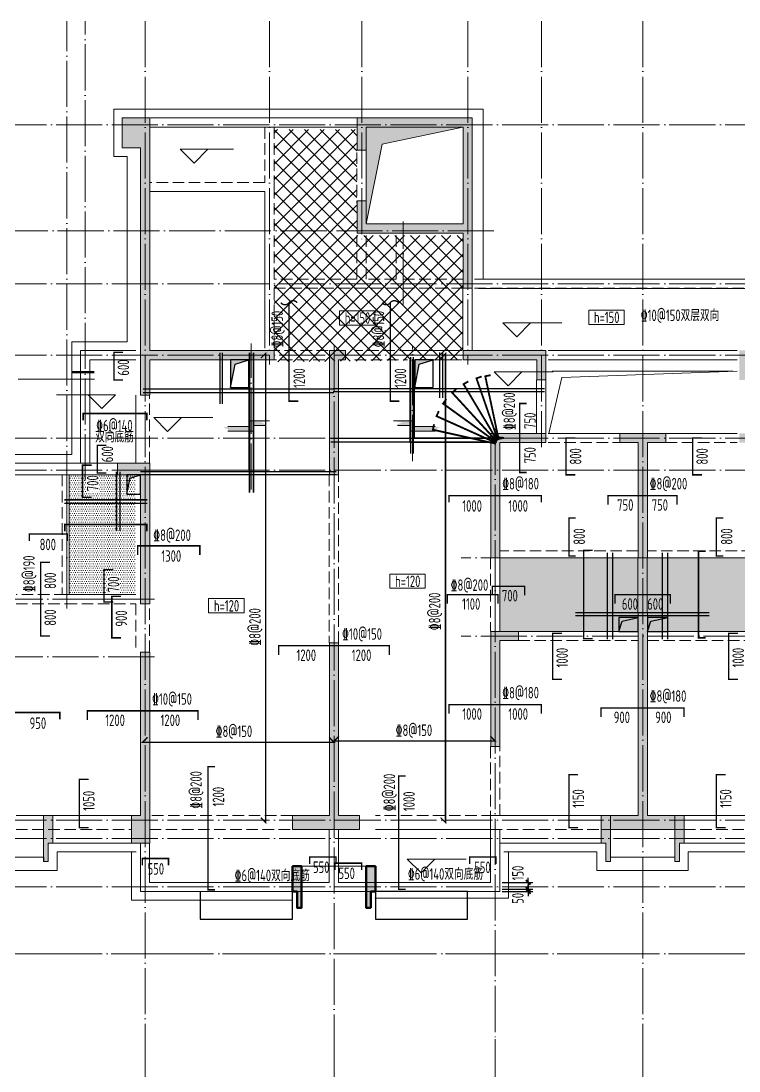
# Model space of a CAD drawing. Extents: x 5874492 to 7194610, y -939842 to -279257.
# Drawn here: x 6594558 to 6610143, y -745240 to -722437 of the extents above; entities that cross this region are included whole.
import ezdxf
from ezdxf.enums import TextEntityAlignment as Align

# ---------------------------------------------------------------- set-up
doc = ezdxf.new("R2010")
doc.units = 0
doc.header["$LTSCALE"] = 1000
doc.linetypes.add('DASH', pattern=[0.35, 0.25, -0.1])
doc.linetypes.add('DOTE', pattern=[2.42, 2, -0.2, 0.02, -0.2])
for name, color, linetype, lineweight in [('A-墙体', 140, 'Continuous', 50), ('A-大样-填充', 8, 'Continuous', 9), ('A-平面-饰线', 11, 'Continuous', 15), ('A-标注-轴号', 3, 'Continuous', 15), ('A-轴线-塔楼', 1, 'DOTE', 9), ('A-轴线-隔墙', 41, 'DOTE', 9), ('S-基础-DQ', 6, 'Continuous', 20), ('S-墙柱-HATCH', 251, 'Continuous', 20), ('S-墙柱-WALL', 6, 'Continuous', 20), ('S-大样-DIM', 3, 'Continuous', 20), ('S-大样-HATCH', 251, 'Continuous', 20), ('S-大样-实线', 2, 'Continuous', 20), ('S-板-BEAM', 4, 'DASH', 20), ('S-板-BEAM-CON', 2, 'Continuous', 20), ('S-板-大样索引', 3, 'Continuous', 20), ('S-板-板厚', 191, 'Continuous', 20), ('S-板-板面填充', 251, 'Continuous', 20), ('S-板-标高', 3, 'Continuous', 20), ('S-板-楼板正筋', 107, 'Continuous', 20), ('S-板-楼板正筋文字', 107, 'Continuous', 20), ('S-板-楼板负筋', 1, 'Continuous', 20), ('S-板-楼板负筋文字', 7, 'Continuous', 20), ('S-板-模板线条', 140, 'Continuous', 20), ('S-板-洞口边线', 211, 'Continuous', 20), ('S-轴网-轴线', 1, 'DOTE', 9)]:
    doc.layers.add(name, color=color, linetype=linetype, lineweight=lineweight)
for name, color, linetype in [('DIM_SYMB', 3, 'Continuous'), ('HOLE', 5, 'Continuous'), ('HOLE_HATCH', 9, 'Continuous'), ('REIN', 1, 'Continuous'), ('楼板负筋文字', 7, 'Continuous'), ('楼板负筋钢筋', 1, 'Continuous')]:
    doc.layers.add(name, color=color, linetype=linetype)
doc.styles.add('TSSD_Dimension', font='tssdeng.shx', dxfattribs={"width": 0.7, "bigfont": 'tssdchn.shx'})
doc.styles.add('TSSD_Rein', font='tssdeng.shx', dxfattribs={"width": 0.7, "bigfont": 'hztxt.shx'})
doc.dimstyles.new('TSSD_100_100$0', dxfattribs={"dimtxt": 250, "dimasz": 100, "dimexe": 100, "dimexo": 250, "dimgap": 100, "dimtad": 1, "dimdec": 0, "dimzin": 0, "dimdsep": 46, "dimtxsty": 'TSSD_Dimension', "dimblk": 'ARCHTICK', "dimcen": 0, "dimdle": 100, "dimclrd": 256, "dimclre": 256, "dimclrt": 7, "dimadec": 0, "dimazin": 0, "dimtfac": 1, "dimtdec": 0, "dimtix": 1, "dimtmove": 2, "dimatfit": 3, "dimldrblk": 'ARCHTICK', "dimfxl": 0, "dimtolj": 1, "dimtzin": 0, "dimlwd": -1, "dimarcsym": 0})

# ---------------------------------------------------------------- blocks, each defined once
blk = doc.blocks.new('20191020.17352493')
at = {"layer": 'S-板-模板线条'}
for p, q in [((13630, 13950), (20900, 13950)), ((26880, 13950), (33150, 13950)), ((13630, 13750), (20900, 13750)), ((26880, 13750), (33150, 13750)), ((19150, 12400), (15230, 12400)), ((28630, 12400), (32550, 12400)), ((19150, 12200), (15230, 12200)), ((15230, 12200), (19150, 12200)), ((28630, 12200), (32550, 12200)), ((19150, 11950), (15230, 11950)), ((28630, 11950), (32550, 11950))]:
    blk.add_line(p, q, dxfattribs=at)
blk = doc.blocks.new('20191023.11405152')
at = {"layer": 'S-大样-HATCH'}
h = blk.add_hatch(color=256, dxfattribs=at)
h.dxf.hatch_style = 1
h.paths.add_polyline_path([(-100, 0), (0, 0), (0, -400), (100, -400), (100, 600), (-100, 600)])
at = {"layer": 'S-大样-实线'}
blk.add_lwpolyline([(-100, 0), (0, 0), (0, -400), (100, -400), (100, 600), (-100, 600)], close=True, dxfattribs=at)
blk = doc.blocks.new('新块')
at = {"layer": 'S-基础-DQ'}
h = blk.add_hatch(color=8, dxfattribs=at)
h.dxf.hatch_style = 1
h.paths.add_polyline_path([(100, 25), (371, 25), (371, 54), (266, 91), (455, 125), (0, 125), (0, 0), (-451, 0), (-556, -19), (-451, -56), (-451, -100), (100, -100)])
for points in [[(455, 125), (0, 125), (0, 0), (-451, 0)], [(371, 25), (100, 25), (100, -100), (-451, -100)]]:
    blk.add_lwpolyline(points, dxfattribs=at)
blk = doc.blocks.new('_ArchTick')
at = {"color": 0, "linetype": 'ByBlock', "const_width": 0.4}
blk.add_lwpolyline([(-0.5, -0.5), (0.5, 0.5)], dxfattribs=at)
blk = doc.blocks.new('*D1888')
at = {"layer": 'Defpoints', "color": 0, "transparency": 16777216}
for p in [(6604750, -741143), (6604750, -741293), (6605568, -741293)]:
    blk.add_point(p, dxfattribs=at)
at = {"layer": 'DIM_SYMB', "transparency": 16777216}
for p, q in [((6605568, -741143), (6605568, -741043)), ((6605568, -741143), (6605568, -741293)), ((6605568, -741293), (6605568, -741393))]:
    blk.add_line(p, q, dxfattribs=at)
at = {"layer": 'DIM_SYMB', "lineweight": -2, "transparency": 16777216}
for p, q in [((6605000, -741143), (6605668, -741143)), ((6605000, -741293), (6605668, -741293))]:
    blk.add_line(p, q, dxfattribs=at)
at = {"layer": 'DIM_SYMB', "transparency": 16777216, "xscale": 100, "yscale": 100, "zscale": 100}
for p, rotation in [((6605568, -741143), 270), ((6605568, -741293), 90)]:
    blk.add_blockref('_ArchTick', p, dxfattribs=dict(at, rotation=rotation))
at = {"layer": 'DIM_SYMB', "color": 7, "transparency": 16777216, "insert": (6605343, -740941), "char_height": 250, "attachment_point": 5, "rotation": 90, "style": 'TSSD_Dimension'}
blk.add_mtext('\\A1;150', dxfattribs=at)
blk = doc.blocks.new('*D1889')
at = {"layer": 'Defpoints', "color": 0, "transparency": 16777216}
for p in [(6604750, -741293), (6604750, -741343), (6605568, -741343)]:
    blk.add_point(p, dxfattribs=at)
at = {"layer": 'DIM_SYMB', "lineweight": -2, "transparency": 16777216}
for p, q in [((6605000, -741293), (6605668, -741293)), ((6605000, -741343), (6605668, -741343))]:
    blk.add_line(p, q, dxfattribs=at)
at = {"layer": 'DIM_SYMB', "transparency": 16777216}
for p, q in [((6605568, -741293), (6605568, -741193)), ((6605568, -741293), (6605568, -741343)), ((6605568, -741343), (6605568, -741443))]:
    blk.add_line(p, q, dxfattribs=at)
at = {"layer": 'DIM_SYMB', "transparency": 16777216, "xscale": 100, "yscale": 100, "zscale": 100}
for p, rotation in [((6605568, -741293), 270), ((6605568, -741343), 90)]:
    blk.add_blockref('_ArchTick', p, dxfattribs=dict(at, rotation=rotation))
at = {"layer": 'DIM_SYMB', "color": 7, "transparency": 16777216, "insert": (6605343, -741490), "char_height": 250, "attachment_point": 5, "rotation": 90, "style": 'TSSD_Dimension'}
blk.add_mtext('\\A1;50', dxfattribs=at)
blk = doc.blocks.new('sfdhgfdhgfdjhgfjhgjk')
at = {"layer": 'S-板-BEAM'}
for p, q in [((6597491, -1476804), (6597491, -1478004)), ((6597691, -1478104), (6597691, -1476804)), ((6599491, -1477354), (6599491, -1478454)), ((6597491, -1478004), (6594991, -1478004)), ((6597691, -1480104), (6597691, -1478104)), ((6599491, -1479154), (6599491, -1480104)), ((6599691, -1480104), (6599691, -1479154)), ((6600341, -1479154), (6600341, -1480104)), ((6600491, -1480104), (6600491, -1479154)), ((6599491, -1480104), (6597691, -1480104)), ((6600341, -1480104), (6599691, -1480104)), ((6601791, -1480104), (6600491, -1480104)), ((6597691, -1481604), (6597691, -1480304)), ((6597691, -1480304), (6601791, -1480304)), ((6602041, -1480304), (6609491, -1480304)), ((6598866, -1481654), (6597691, -1481654)), ((6600666, -1481654), (6599441, -1481654)), ((6607741, -1481654), (6603641, -1481654)), ((6597141, -1481854), (6598866, -1481854)), ((6599441, -1481854), (6600591, -1481854)), ((6594991, -1484104), (6594991, -1482624)), ((6603641, -1483654), (6605191, -1483654)), ((6606191, -1483654), (6607741, -1483654)), ((6593091, -1484354), (6593091, -1486954)), ((6598891, -1484354), (6598891, -1488004)), ((6599091, -1488004), (6599091, -1484354)), ((6605591, -1486004), (6602591, -1486004)), ((6608791, -1486004), (6605791, -1486004)), ((6602391, -1486154), (6602391, -1487754)), ((6593166, -1486954), (6592091, -1486954)), ((6592091, -1487154), (6593166, -1487154)), ((6593166, -1487154), (6594691, -1487154)), ((6594691, -1487154), (6594691, -1488204)), ((6594991, -1488204), (6594991, -1487154)), ((6602991, -1487954), (6605591, -1487954)), ((6605791, -1487954), (6608391, -1487954)), ((6602391, -1490254), (6602391, -1491754)), ((6602591, -1491754), (6602591, -1490254)), ((6598091, -1491754), (6594991, -1491754)), ((6602441, -1491754), (6599891, -1491754)), ((6592091, -1492054), (6594591, -1492054)), ((6594991, -1492054), (6598091, -1492054)), ((6602391, -1492054), (6604791, -1492054)), ((6606591, -1492054), (6608991, -1492054))]:
    blk.add_line(p, q, dxfattribs=at)
at = {"layer": 'S-板-BEAM-CON'}
for p, q in [((6597606, -1476602), (6595006, -1476602)), ((6599491, -1476604), (6597591, -1476604)), ((6594991, -1476804), (6597591, -1476804)), ((6597591, -1476804), (6599491, -1476804)), ((6599691, -1478454), (6599691, -1477354)), ((6594991, -1478204), (6597491, -1478204)), ((6597491, -1478204), (6597491, -1481604)), ((6609491, -1480104), (6602041, -1480104)), ((6601791, -1480304), (6601791, -1481654)), ((6601991, -1481654), (6601991, -1480304)), ((6594691, -1481654), (6593491, -1481654)), ((6593491, -1481654), (6593491, -1484104)), ((6601766, -1481654), (6600666, -1481654)), ((6593691, -1481854), (6594691, -1481854)), ((6593691, -1484104), (6593691, -1481854)), ((6600741, -1481854), (6601766, -1481854)), ((6603641, -1481854), (6607741, -1481854)), ((6603391, -1482294), (6603391, -1483454)), ((6603591, -1483454), (6603591, -1482294)), ((6594691, -1482624), (6594691, -1484104)), ((6605191, -1483454), (6603641, -1483454)), ((6607741, -1483454), (6606191, -1483454)), ((6593166, -1484104), (6590466, -1484104)), ((6593591, -1484104), (6593166, -1484104)), ((6594291, -1484104), (6593591, -1484104)), ((6593166, -1484354), (6590466, -1484354)), ((6593166, -1484354), (6593591, -1484354)), ((6593241, -1486954), (6593241, -1484354)), ((6593591, -1484354), (6594291, -1484354)), ((6602591, -1486154), (6605591, -1486154)), ((6602591, -1487754), (6602591, -1486154)), ((6605591, -1486154), (6605591, -1487354)), ((6605791, -1486154), (6605791, -1487354)), ((6605791, -1486154), (6608791, -1486154)), ((6594691, -1486954), (6593166, -1486954)), ((6605591, -1487754), (6602991, -1487754)), ((6608391, -1487754), (6605791, -1487754)), ((6594591, -1491754), (6592091, -1491754)), ((6604791, -1491754), (6602391, -1491754)), ((6602391, -1491754), (6602391, -1493204)), ((6608991, -1491754), (6606591, -1491754)), ((6598891, -1492054), (6598891, -1493204)), ((6599091, -1493204), (6599091, -1492054)), ((6599891, -1492054), (6602391, -1492054)), ((6602591, -1493404), (6602591, -1492054)), ((6594791, -1492354), (6594791, -1493404)), ((6594991, -1493204), (6594991, -1492354)), ((6598891, -1493204), (6594991, -1493204)), ((6602391, -1493204), (6599091, -1493204)), ((6594791, -1493404), (6598991, -1493404)), ((6598991, -1493404), (6602591, -1493404))]:
    blk.add_line(p, q, dxfattribs=at)
at = {"layer": 'S-板-模板线条', "lineweight": -3}
for p, q in [((6596091, -1493404), (6596091, -1494004)), ((6598091, -1494004), (6598091, -1493404)), ((6599891, -1493404), (6599891, -1494004)), ((6601891, -1493404), (6599891, -1493404)), ((6601891, -1494004), (6601891, -1493404)), ((6596091, -1494004), (6598091, -1494004)), ((6599891, -1494004), (6601891, -1494004))]:
    blk.add_line(p, q, dxfattribs=at)
at = {"layer": 'S-板-模板线条', "ltscale": 0.5}
blk.add_lwpolyline([(6591291, -1492654), (6592691, -1492654), (6592691, -1492754), (6592791, -1492754), (6592791, -1492354), (6594791, -1492354), (6594791, -1493404), (6598091, -1493404), (6598091, -1492854), (6599891, -1492854), (6599891, -1493404), (6602591, -1493404), (6602591, -1492354), (6604891, -1492354), (6604891, -1492754), (6604991, -1492754), (6604991, -1492654), (6606391, -1492654), (6606391, -1492754), (6606491, -1492754), (6606491, -1492354), (6608791, -1492354)], dxfattribs=at)
blk = doc.blocks.new('A$C74CD54C9')
at = {"layer": 'A-平面-饰线'}
for points in [[(-7090, -15690), (-8810, -15690), (-8810, -16090), (-10790, -16090), (-10790, -15690), (-13290, -15690), (-13290, -7060), (-8490, -7060), (-8490, -4610), (-7290, -4610), (-7290, -590), (-7580, -590), (-7580, 440), (-6900, 440)], [(440, -3250), (440, 440), (-7580, 440), (-7580, -240)], [(340, -3250), (7610, -3250)], [(340, -3450), (7610, -3450)], [(5860, -4800), (1940, -4800)], [(1940, -5000), (5860, -5000)], [(5860, -5000), (1940, -5000)], [(5860, -5250), (1940, -5250)], [(-7190, -15690), (-7190, -16740), (-3690, -16740)], [(-1910, -16690), (990, -16690), (990, -15690)], [(6910, -15690), (4890, -15690), (4890, -16090), (2910, -16090), (2910, -15690), (890, -15690)]]:
    blk.add_lwpolyline(points, dxfattribs=at)
blk = doc.blocks.new('B-放射筋')
at = {"layer": 'S-板-楼板负筋', "const_width": 40}
for points in [[(118, 80), (92, 197), (-1260, -103), (-1234, -220)], [(144, 66), (95, 175), (-1180, -397), (-1131, -507)], [(173, 57), (102, 154), (-1038, -669), (-968, -767)], [(202, 55), (114, 136), (-839, -905), (-751, -986)], [(232, 58), (129, 119), (-594, -1091), (-491, -1152)], [(260, 67), (146, 107), (-314, -1218), (-201, -1258)], [(284, 73), (166, 98), (-122, -1263), (-5, -1288)]]:
    blk.add_lwpolyline(points, dxfattribs=at)
blk = doc.blocks.new('sgfjhgfjhgkjhk')
at = {"layer": 'S-板-大样索引', "color": 1}
blk.add_line((6486817, -1422874), (6485160, -1422874), dxfattribs=at)
at = {"layer": 'S-板-大样索引', "color": 1, "const_width": 50}
blk.add_lwpolyline([(6486817, -1422724), (6486317, -1422724)], dxfattribs=at)
blk = doc.blocks.new('ZHOUWANG3')
at = {"layer": 'A-标注-轴号'}
for p, q in [((94752, 226834), (94752, 222834)), ((98852, 226834), (98852, 222834)), ((102352, 226834), (102352, 222834)), ((105552, 226834), (105552, 222834))]:
    blk.add_line(p, q, dxfattribs=at)
at = {"layer": 'A-轴线-塔楼', "linetype": 'DOTE', "ltscale": 0.5}
for p, q in [((94752, 248942), (94752, 226834)), ((97452, 248942), (97452, 241486)), ((99452, 248942), (99452, 244136)), ((101752, 248942), (101752, 241486)), ((103352, 248942), (103352, 239686)), ((105552, 248942), (105552, 226834)), ((139798, 246686), (85362, 246686)), ((102322, 244386), (85362, 244386)), ((139798, 243236), (85362, 243236)), ((98852, 241886), (98852, 226834)), ((139798, 241686), (85362, 241686)), ((139798, 239886), (85362, 239886)), ((102352, 240086), (102352, 226834)), ((139798, 239186), (85362, 239186)), ((122394, 235586), (101608, 235586)), ((139798, 231586), (85362, 231586)), ((139798, 228686), (85362, 228686))]:
    blk.add_line(p, q, dxfattribs=at)
at = {"layer": 'A-轴线-隔墙', "ltscale": 0.5}
for p, q in [((93052, 236186), (93052, 248942)), ((93452, 238966), (93452, 248942)), ((100352, 242784), (100352, 244586)), ((97052, 238770), (97052, 241936)), ((100552, 239386), (100552, 241886)), ((122394, 237286), (101608, 237286)), ((94952, 236386), (85362, 236386)), ((94952, 235136), (85362, 235136)), ((139798, 231186), (85362, 231186)), ((139798, 230136), (85362, 230136))]:
    blk.add_line(p, q, dxfattribs=at)
blk = doc.blocks.new('sgjhfgjhgj')
at = {"layer": 'HOLE_HATCH', "ltscale": 0.5}
for points in [[(268519, 605212), (268919, 605212), (268619, 605112), (268519, 604612)], [(272519, 605212), (272919, 605212), (272619, 605112), (272519, 604612)], [(266269, 602712), (266569, 602712), (266344, 602637), (266269, 602292)], [(276948, 599612), (277368, 599612), (277023, 599537), (276948, 599312)], [(277569, 599612), (278014, 599612), (277644, 599537), (277569, 599312)]]:
    blk.add_hatch(color=256, dxfattribs=at).paths.add_polyline_path(points)
at = {"layer": 'HOLE', "ltscale": 0.5}
for points in [[(268519, 604612), (268919, 604612), (268919, 605212), (268519, 605212)], [(272519, 604612), (272919, 604612), (272919, 605212), (272519, 605212)], [(266269, 602292), (266569, 602292), (266569, 602712), (266269, 602712)], [(276948, 599312), (277368, 599312), (277368, 599612), (276948, 599612)], [(277569, 599312), (278014, 599312), (278014, 599612), (277569, 599612)]]:
    blk.add_lwpolyline(points, close=True, dxfattribs=at)
for points in [[(268519, 604612), (268619, 605112), (268919, 605212)], [(272519, 604612), (272619, 605112), (272919, 605212)], [(266269, 602292), (266344, 602637), (266569, 602712)], [(276948, 599312), (277023, 599537), (277368, 599612)], [(277569, 599312), (277644, 599537), (278014, 599612)]]:
    blk.add_lwpolyline(points, dxfattribs=at)
blk = doc.blocks.new('safhgfjhgfj')
at = {"layer": 'S-墙柱-HATCH', "ltscale": 0.2}
h = blk.add_hatch(color=256, dxfattribs=at)
h.paths.add_polyline_path([(6336110, -688648), (6336110, -694018), (6335910, -694018), (6335910, -693248), (6333210, -693248), (6333210, -693048), (6333310, -693048), (6335910, -693048), (6335910, -687998), (6336510, -687998), (6336510, -688648)])
h.paths.add_polyline_path([(6312710, -703448), (6312710, -703148), (6311910, -703148), (6311910, -698748), (6311710, -698748), (6311710, -703148), (6310910, -703148), (6310910, -703448)])
h.paths.add_polyline_path([(6311910, -697548), (6311710, -697548), (6311710, -695048), (6311310, -695048), (6311310, -694848), (6312310, -694848), (6312310, -695048), (6311910, -695048)])
h.paths.add_polyline_path([(6325110, -697548), (6325310, -697548), (6325310, -695048), (6325710, -695048), (6325710, -694848), (6324710, -694848), (6324710, -695048), (6325110, -695048)])
h.paths.add_polyline_path([(6324310, -703448), (6324310, -703148), (6325110, -703148), (6325110, -698748), (6325310, -698748), (6325310, -703148), (6326110, -703148), (6326110, -703448)])
h.paths.add_polyline_path([(6331360, -703448), (6331360, -703148), (6331810, -703148), (6331810, -699398), (6332010, -699398), (6332010, -703148), (6332810, -703148), (6332810, -703448)])
h.paths.add_polyline_path([(6332010, -695748), (6331810, -695748), (6331810, -693248), (6331660, -693248), (6331660, -693048), (6332010, -693048)])
h.paths.add_polyline_path([(6336310, -703148), (6336110, -703148), (6336110, -699598), (6335910, -699598), (6335910, -703748), (6336310, -703748)])
h.paths.add_polyline_path([(6336610, -695748), (6336110, -695748), (6336110, -698548), (6335910, -698548), (6335910, -695498), (6336610, -695498)])
h.paths.add_polyline_path([(6319410, -703448), (6319410, -703148), (6318610, -703148), (6318610, -699398), (6318410, -699398), (6318410, -703148), (6317610, -703148), (6317610, -703448)])
h.paths.add_polyline_path([(6318410, -695748), (6318610, -695748), (6318610, -693248), (6318960, -693248), (6318960, -693048), (6318060, -693048), (6318060, -693248), (6318410, -693248)])
h.paths.add_polyline_path([(6307910, -693048), (6307910, -693248), (6309510, -693248), (6309510, -693688), (6309710, -693688), (6309710, -693048)])
h.paths.add_polyline_path([(6314110, -693248), (6315860, -693248), (6315860, -693048), (6313910, -693048), (6313910, -693688), (6314110, -693688)])
h.paths.add_polyline_path([(6322910, -693248), (6321160, -693248), (6321160, -693048), (6323110, -693048), (6323110, -693688), (6322910, -693688)])
h.paths.add_polyline_path([(6329135, -693048), (6329135, -693248), (6327510, -693248), (6327510, -693688), (6327310, -693688), (6327310, -693048)])
h.paths.add_polyline_path([(6321360, -691748), (6321360, -690648), (6319760, -690648), (6319760, -688348), (6317260, -688348), (6317260, -690648), (6315660, -690648), (6315660, -691748), (6315860, -691748), (6315860, -690848), (6317960, -690848), (6317960, -690648), (6317460, -690648), (6317460, -688548), (6319560, -688548), (6319560, -690648), (6319060, -690648), (6319060, -690848), (6321160, -690848), (6321160, -691748)])
h.paths.add_polyline_path([(6307910, -690498), (6307910, -691698), (6308110, -691698), (6308110, -687998), (6305610, -687998), (6305610, -688698), (6305810, -688698), (6305810, -688198), (6307910, -688198), (6307910, -690298), (6305810, -690298), (6305810, -689798), (6305610, -689798), (6305610, -690498)])
h.paths.add_polyline_path([(6300910, -688648), (6300910, -694018), (6301110, -694018), (6301110, -693248), (6303810, -693248), (6303810, -693048), (6303710, -693048), (6301110, -693048), (6301110, -687998), (6300510, -687998), (6300510, -688648)])
h.paths.add_polyline_path([(6313910, -695048), (6314910, -695048), (6314910, -697548), (6315110, -697548), (6315110, -694848), (6313910, -694848)])
h.paths.add_polyline_path([(6300410, -695748), (6300910, -695748), (6300910, -698548), (6301110, -698548), (6301110, -695498), (6300410, -695498)])
h.paths.add_polyline_path([(6295310, -703148), (6295060, -703148), (6295060, -695748), (6295900, -695748), (6295900, -695498), (6294810, -695498), (6294810, -703748), (6295310, -703748)])
h.paths.add_polyline_path([(6305660, -703448), (6305660, -703148), (6305210, -703148), (6305210, -699398), (6305010, -699398), (6305010, -703148), (6304210, -703148), (6304210, -703448)])
h.paths.add_polyline_path([(6315110, -701648), (6315110, -699148), (6314510, -699148), (6314510, -699348), (6314910, -699348), (6314910, -701648)])
h.paths.add_polyline_path([(6308710, -699348), (6309110, -699348), (6309110, -699148), (6308510, -699148), (6308510, -701648), (6308710, -701648)])
h.paths.add_polyline_path([(6308710, -695048), (6309710, -695048), (6309710, -694848), (6308510, -694848), (6308510, -697548), (6308710, -697548)])
h.paths.add_polyline_path([(6305010, -695748), (6305210, -695748), (6305210, -693248), (6305360, -693248), (6305360, -693048), (6305010, -693048)])
h.paths.add_polyline_path([(6328110, -690798), (6330810, -690798), (6330810, -690148), (6330610, -690148), (6330610, -690598), (6328110, -690598), (6328110, -688598), (6330610, -688598), (6330610, -689048), (6330810, -689048), (6330810, -687998), (6330310, -687998), (6330310, -688398), (6327910, -688398), (6327910, -691698), (6328110, -691698)])
h.paths.add_polyline_path([(6323110, -695048), (6322110, -695048), (6322110, -697548), (6321910, -697548), (6321910, -694848), (6323110, -694848)])
h.paths.add_polyline_path([(6341710, -703148), (6341960, -703148), (6341960, -695748), (6341120, -695748), (6341120, -695498), (6342210, -695498), (6342210, -703748), (6341710, -703748)])
h.paths.add_polyline_path([(6321910, -701648), (6321910, -699148), (6322510, -699148), (6322510, -699348), (6322110, -699348), (6322110, -701648)])
h.paths.add_polyline_path([(6328310, -699348), (6327910, -699348), (6327910, -699148), (6328510, -699148), (6328510, -701648), (6328310, -701648)])
h.paths.add_polyline_path([(6328310, -695048), (6327310, -695048), (6327310, -694848), (6328510, -694848), (6328510, -697548), (6328310, -697548)])
h.paths.add_polyline_path([(6300710, -703148), (6300910, -703148), (6300910, -699598), (6301110, -699598), (6301110, -703748), (6300710, -703748)])
at = {"layer": 'S-墙柱-WALL'}
for points in [[(6300910, -688648), (6300910, -694018), (6301110, -694018), (6301110, -693248), (6303810, -693248), (6303810, -693048), (6303710, -693048), (6303710, -693048), (6301110, -693048), (6301110, -687998), (6300510, -687998), (6300510, -688648)], [(6307910, -690498), (6307910, -691698), (6308110, -691698), (6308110, -687998), (6305610, -687998), (6305610, -688698), (6305810, -688698), (6305810, -688198), (6307910, -688198), (6307910, -690298), (6305810, -690298), (6305810, -689798), (6305610, -689798), (6305610, -690498)], [(6305010, -695748), (6305210, -695748), (6305210, -693248), (6305360, -693248), (6305360, -693048), (6305010, -693048)], [(6307910, -693048), (6307910, -693248), (6309510, -693248), (6309510, -693688), (6309710, -693688), (6309710, -693048)], [(6308710, -695048), (6309710, -695048), (6309710, -694848), (6308510, -694848), (6308510, -697548), (6308710, -697548)], [(6311910, -697548), (6311710, -697548), (6311710, -695048), (6311310, -695048), (6311310, -694848), (6312310, -694848), (6312310, -695048), (6311910, -695048)], [(6300410, -695748), (6300910, -695748), (6300910, -698548), (6301110, -698548), (6301110, -695498), (6300410, -695498)], [(6312710, -703448), (6312710, -703148), (6311910, -703148), (6311910, -698748), (6311710, -698748), (6311710, -703148), (6310910, -703148), (6310910, -703448)], [(6308710, -699348), (6309110, -699348), (6309110, -699148), (6308510, -699148), (6308510, -701648), (6308710, -701648)], [(6305660, -703448), (6305660, -703148), (6305210, -703148), (6305210, -699398), (6305010, -699398), (6305010, -703148), (6304210, -703148), (6304210, -703448)], [(6300710, -703148), (6300910, -703148), (6300910, -699598), (6301110, -699598), (6301110, -703748), (6300710, -703748)]]:
    blk.add_lwpolyline(points, close=True, dxfattribs=at)

msp = doc.modelspace()

# ---------------------------------------------------------------- hatches: boundary and pattern name
at = {"layer": 'A-大样-填充', "ltscale": 0.5}
h = msp.add_hatch(color=256, dxfattribs=at)
h.dxf.hatch_style = 1
h.paths.add_polyline_path([(6600450.2, -740792.7), (6600650.2, -740792.7), (6600650.2, -741692.7), (6600550.2, -741692.7), (6600550.2, -741342.7), (6600450.2, -741342.7)])
h = msp.add_hatch(color=256, dxfattribs=at)
h.dxf.hatch_style = 1
h.paths.add_polyline_path([(6602250.2, -740792.7), (6602050.2, -740792.7), (6602050.2, -741692.7), (6602150.2, -741692.7), (6602150.2, -741342.7), (6602250.2, -741342.7)])
at = {"layer": 'S-板-板面填充'}
h = msp.add_hatch(dxfattribs=at)
h.set_pattern_fill('ANSI37', color=256, scale=150, style=0)
h.set_pattern_definition([(45, (2277942.1, -72028.72), (-168.379802, 168.379802), []), (135, (2277942.1, -72028.72), (-168.379802, -168.379802), [])])
h.paths.add_polyline_path([(6604150.2, -727092.7), (6601850.2, -727092.7), (6601850.2, -724792.7), (6600050.2, -724792.7), (6600050.2, -729842.7), (6604150.2, -729792.7)])
h = msp.add_hatch(color=256, dxfattribs=at)
h.dxf.hatch_style = 1
h.paths.add_polyline_path([(6604150.2, -724742.7), (6602050.2, -724742.7), (6602050.2, -726842.7), (6602395.6, -725113.2)])
h = msp.add_hatch(dxfattribs=at)
h.set_pattern_fill('DOTS', color=256, scale=30, style=0)
h.set_pattern_definition([(0, (6595600.223, -734892.72), (23.8125, 47.625), [0, -47.625])])
h.paths.add_polyline_path([(6597050.2, -732292.7), (6595600.2, -732292.7), (6595600.2, -734892.7), (6597050.2, -734892.7)])
h = msp.add_hatch(dxfattribs=at)
h.set_pattern_fill('DOTS', color=256, scale=30, style=0)
h.set_pattern_definition([(0, (6604950.223, -736692.72), (23.8125, 47.625), [0, -47.625])])
h.paths.add_polyline_path([(6611150.2, -734092.7), (6604950.2, -734092.7), (6604950.2, -735692.7), (6611150.2, -735692.7)])

# ---------------------------------------------------------------- linework, layer by layer
at = {"layer": 'A-墙体'}
for points in [[(6600450.2, -740792.7), (6600650.2, -740792.7), (6600650.2, -741692.7), (6600550.2, -741692.7), (6600550.2, -741342.7), (6600450.2, -741342.7), (6600450.2, -740792.7)], [(6602250.2, -740792.7), (6602050.2, -740792.7), (6602050.2, -741692.7), (6602150.2, -741692.7), (6602150.2, -741342.7), (6602250.2, -741342.7), (6602250.2, -740792.7)]]:
    msp.add_lwpolyline(points, dxfattribs=at)
at = {"layer": 'S-基础-DQ', "ltscale": 0.5}
for points in [[(6597350.2, -732192.7), (6599500.2, -732192.7), (6599500.2, -729792.7)], [(6597350.2, -732292.7), (6599600.2, -732292.7), (6599600.2, -729792.7)], [(6603000.2, -729792.7), (6603000.2, -731592.7), (6604750.2, -731592.7)], [(6603100.2, -729792.7), (6603100.2, -731492.7), (6604750.2, -731492.7)], [(6597050.2, -734992.7), (6595550.2, -734992.7), (6595550.2, -732292.7)], [(6604850.2, -735692.7), (6604850.2, -734092.7)]]:
    msp.add_lwpolyline(points, dxfattribs=at)
at = {"layer": 'S-板-板厚'}
for points in [[(6602242, -728729.9), (6601471.7, -728729.9), (6601471.7, -729040.2), (6602242, -729040.2)], [(6607650.5, -728714.5), (6606880.1, -728714.5), (6606880.1, -729024.8), (6607650.5, -729024.8)], [(6603332.8, -734447.2), (6602562.5, -734447.2), (6602562.5, -734757.5), (6603332.8, -734757.5)], [(6599398.8, -734979.7), (6598628.5, -734979.7), (6598628.5, -735290), (6599398.8, -735290)]]:
    msp.add_lwpolyline(points, close=True, dxfattribs=at)
at = {"layer": 'S-板-标高'}
for p, q in [((6598314.8, -725523.2), (6598014.8, -725223.2)), ((6598014.8, -725223.2), (6599168.3, -725223.2)), ((6598314.8, -725523.2), (6598614.8, -725223.2)), ((6605318.6, -729293.2), (6605018.6, -728993.2)), ((6605018.6, -728993.2), (6606299.6, -728993.2)), ((6605318.6, -729293.2), (6605618.6, -728993.2)), ((6605130.9, -730358.4), (6604830.9, -730058.4)), ((6604830.9, -730058.4), (6606111.9, -730058.4)), ((6605130.9, -730358.4), (6605430.9, -730058.4)), ((6596612.6, -730554.2), (6595331.6, -730554.2)), ((6596312.6, -730854.2), (6596012.6, -730554.2)), ((6596312.6, -730854.2), (6596612.6, -730554.2)), ((6597741.1, -731350.2), (6597441.1, -731050.2)), ((6597441.1, -731050.2), (6598722.1, -731050.2)), ((6597741.1, -731350.2), (6598041.1, -731050.2)), ((6603241.6, -740936.2), (6602941.6, -740636.2)), ((6602941.6, -740636.2), (6604222.6, -740636.2)), ((6603241.6, -740936.2), (6603541.6, -740636.2))]:
    msp.add_line(p, q, dxfattribs=at)
at = {"layer": 'S-板-楼板正筋', "const_width": 30}
for points in [[(6598875.6, -729640.2), (6598875.6, -730757.2)], [(6598931.1, -729640.2), (6598931.1, -730757.2)], [(6599518.4, -729637.6), (6599518.4, -732678.2)], [(6599604.9, -729637.6), (6599604.9, -732678.2)], [(6599764.4, -739736.7), (6599870.5, -739842.7), (6599870.5, -729653), (6599764.4, -729759)], [(6603645.1, -729635.2), (6603645.1, -730622.7)], [(6603666.1, -739736.7), (6603772.1, -739842.7), (6603772.1, -729663), (6603666.1, -729769)], [(6603712.8, -729635.2), (6603712.8, -730622.7)], [(6603017.9, -729734.4), (6603017.9, -731831.8)], [(6603072.5, -729734.4), (6603072.5, -731831.8)], [(6601350.2, -730427.7), (6597207.1, -730427.7)], [(6601350.2, -730505.7), (6597207.1, -730505.7)], [(6601328.2, -730419.2), (6605923.4, -730419.2)], [(6601328.2, -730486.7), (6605923.4, -730486.7)], [(6604893.6, -731502.5), (6601281.9, -731502.5)], [(6604893.6, -731578.4), (6601281.9, -731578.4)], [(6596631.6, -732227.2), (6596631.6, -733514.2)], [(6596708.1, -732227.2), (6596708.1, -733514.2)], [(6597145.4, -732225.4), (6601404.7, -732225.4)], [(6597145.4, -732291), (6601404.7, -732291)], [(6597303.1, -732836.2), (6595500.1, -732836.2)], [(6597303.1, -732912.2), (6595500.1, -732912.2)], [(6607284.6, -735865.2), (6607284.6, -733985.2)], [(6607399.6, -735865.2), (6607399.6, -733985.2)], [(6608478.6, -735865.2), (6608478.6, -733985.2)], [(6608593.6, -735865.2), (6608593.6, -733985.2)], [(6609501.6, -735286.7), (6606591.6, -735286.7)], [(6609501.6, -735352.2), (6606591.6, -735352.2)], [(6597306.3, -737993.1), (6597200.2, -738099.2), (6601350.2, -738099.2), (6601244.2, -737993.1)], [(6601456.3, -737969.9), (6601350.2, -738075.9), (6604850.2, -738075.9), (6604744.2, -737969.9)]]:
    msp.add_lwpolyline(points, dxfattribs=at)
at = {"layer": 'S-板-楼板负筋', "const_width": 30}
for points in [[(6600552.4, -728554.9, 0.5), (6600375.4, -728554.9, -0.5), (6600198.4, -728554.9)], [(6600552.4, -728554.9, 0.5), (6600375.4, -728554.9, -0.5), (6600198.4, -728554.9)], [(6602750.5, -728554.9, 0.5), (6602573.5, -728554.9, -0.5), (6602396.5, -728554.9)]]:
    msp.add_lwpolyline(points, format="xyb", dxfattribs=at)
at = {"layer": 'S-板-楼板负筋'}
for points, const_width in [([(6600575.4, -730692.7), (6600375.4, -730692.7), (6600375.4, -728554.9)], 30), ([(6600575.4, -730692.7), (6600375.4, -730692.7), (6600375.4, -728554.9)], 30), ([(6602773.5, -730692.7), (6602573.5, -730692.7), (6602573.5, -728554.9)], 30), ([(6596775.2, -730232.7), (6596575.2, -730232.7), (6596575.2, -729632.7), (6596775.2, -729632.7)], 30), ([(6595910.2, -731109.7), (6595910.2, -730959.7), (6597290.2, -730959.7), (6597290.2, -731109.7)], 35), ([(6606590.7, -732292.7), (6606390.7, -732292.7), (6606390.7, -731492.7), (6606590.7, -731492.7)], 30), ([(6609337.7, -732292.7), (6609137.7, -732292.7), (6609137.7, -731492.7), (6609337.7, -731492.7)], 30), ([(6596412.6, -732252.7), (6596212.6, -732252.7), (6596212.6, -731652.7), (6596412.6, -731652.7)], 30), ([(6596093.1, -732782.7), (6595893.1, -732782.7), (6595893.1, -732082.7), (6596093.1, -732082.7)], 30), ([(6603850.2, -732892.7), (6603850.2, -732742.7), (6605850.2, -732742.7), (6605850.2, -732892.7)], 30), ([(6607300.2, -732942.7), (6607300.2, -732742.7), (6608800.2, -732742.7), (6608800.2, -732942.7)], 30), ([(6606600.2, -734052.7), (6606450.2, -734052.7), (6606450.2, -733232.7), (6606600.2, -733232.7)], 30), ([(6609800.2, -734052.7), (6609650.2, -734052.7), (6609650.2, -733232.7), (6609800.2, -733232.7)], 30), ([(6595510.2, -733521.6), (6595510.2, -733371.6), (6597290.2, -733371.6), (6597290.2, -733521.6)], 35), ([(6594740.2, -733730.2), (6594740.2, -733580.2), (6595560.2, -733580.2), (6595560.2, -733730.2)], 30), ([(6597090.2, -734034.7), (6597090.2, -733834.7), (6598440.2, -733834.7), (6598440.2, -734034.7)], 30), ([(6606970.2, -735852.2), (6606770.2, -735852.2), (6606770.2, -733932.7), (6606970.2, -733932.7)], 30), ([(6609416.3, -735832.7), (6609266.3, -735832.7), (6609266.3, -733952.7), (6609416.3, -733952.7)], 35), ([(6595187.7, -735792.7), (6594987.7, -735792.7), (6594987.7, -734192.7), (6595187.7, -734192.7)], 30), ([(6596562.7, -735052.7), (6596362.7, -735052.7), (6596362.7, -734352.7), (6596562.7, -734352.7)], 30), ([(6596730.2, -735832.7), (6596530.2, -735832.7), (6596530.2, -734932.7), (6596730.2, -734932.7)], 30), ([(6603810.2, -735092.7), (6603810.2, -734892.7), (6604910.2, -734892.7), (6604910.2, -735092.7)], 30), ([(6604790.2, -734912.7), (6604790.2, -734712.7), (6605490.2, -734712.7), (6605490.2, -734912.7)], 30), ([(6607450.2, -735092.7), (6607450.2, -734892.7), (6608650.2, -734892.7), (6608650.2, -735092.7)], 30), ([(6606299.2, -736732.7), (6606099.2, -736732.7), (6606099.2, -735732.7), (6606299.2, -735732.7)], 30), ([(6610120.2, -736732.7), (6609920.2, -736732.7), (6609920.2, -735732.7), (6610120.2, -735732.7)], 30), ([(6600150.2, -736205.2), (6600150.2, -736005.2), (6602550.2, -736005.2), (6602550.2, -736205.2)], 30), ([(6596000.2, -737617.7), (6596000.2, -737417.7), (6598400.2, -737417.7), (6598400.2, -737617.7)], 30), ([(6603850.2, -737481.6), (6603850.2, -737281.6), (6605850.2, -737281.6), (6605850.2, -737481.6)], 30), ([(6607150.2, -737554.1), (6607150.2, -737354.1), (6608950.2, -737354.1), (6608950.2, -737554.1)], 30), ([(6598768.6, -741305.3), (6598618.6, -741305.3), (6598618.6, -738632.7), (6598768.6, -738632.7)], 30), ([(6606650.2, -739952.7), (6606450.2, -739952.7), (6606450.2, -738802.7), (6606650.2, -738802.7)], 30), ([(6609850.2, -739952.7), (6609650.2, -739952.7), (6609650.2, -738802.7), (6609850.2, -738802.7)], 30), ([(6596025.2, -739952.7), (6595825.2, -739952.7), (6595825.2, -738902.7), (6596025.2, -738902.7)], 30), ([(6602906.5, -741293.1), (6602756.5, -741293.1), (6602756.5, -738832.7), (6602906.5, -738832.7)], 30), ([(6597190.2, -740774.7), (6597190.2, -740624.7), (6597760.2, -740624.7), (6597760.2, -740774.7)], 30), ([(6600823.2, -740742.7), (6600823.2, -740592.7), (6601398.1, -740592.7), (6601398.1, -740742.7)], 30), ([(6604298.7, -740742.7), (6604298.7, -740592.7), (6604868.7, -740592.7), (6604868.7, -740742.7)], 30), ([(6601375.3, -740876.1), (6601375.3, -740726.1), (6601950.3, -740726.1), (6601950.3, -740876.1)], 30)]:
    msp.add_lwpolyline(points, dxfattribs=dict(at, const_width=const_width))
at = {"layer": 'S-板-洞口边线'}
msp.add_lwpolyline([(6604150.2, -724742.7), (6602050.2, -724742.7), (6602050.2, -726842.7), (6602395.6, -725113.2)], close=True, dxfattribs=at)
msp.add_lwpolyline([(6606018.4, -731392.7), (6606300.7, -730178.1), (6610100.2, -730042.7)], dxfattribs=at)
at = {"layer": 'S-轴网-轴线'}
msp.add_lwpolyline([(6586835.3, -742692.7), (6643650.2, -742692.7)], dxfattribs=at)
at = {"layer": '楼板负筋钢筋', "const_width": 35}
for points in [[(6605532.1, -732242.7), (6605382.1, -732242.7), (6605382.1, -730742.7), (6605532.1, -730742.7)], [(6593500.2, -737605.7), (6593500.2, -737455.7), (6595400.2, -737455.7), (6595400.2, -737605.7)]]:
    msp.add_lwpolyline(points, dxfattribs=at)

# ---------------------------------------------------------------- block references
for name, p in [('ZHOUWANG3', (6502501.8, -971379.1)), ('sgjhfgjhgj', (6330585.2, -1335004.8))]:
    msp.add_blockref(name, p)
at = {"layer": 'REIN', "xscale": -1, "rotation": 180}
msp.add_blockref('B-放射筋', (6604758, -731415.6), dxfattribs=at)
at = {"layer": 'S-基础-DQ'}
msp.add_blockref('新块', (6599500.2, -731246.7), dxfattribs=at)
at = {"layer": 'S-基础-DQ', "xscale": -1}
msp.add_blockref('新块', (6603100.2, -731246.7), dxfattribs=at)
at = {"layer": 'S-墙柱-HATCH'}
msp.add_blockref('safhgfjhgfj', (296243.3, -36544.4), dxfattribs=at)
at = {"layer": 'S-大样-DIM'}
for name, p in [('A$C74CD54C9', (6604150.2, -724792.7)), ('sfdhgfdhgfdjhgfjhgjk', (2359.6, 752061.5))]:
    msp.add_blockref(name, p, dxfattribs=at)
at = {"layer": 'S-大样-实线', "xscale": -1}
for p in [(6595150.2, -740292.7), (6608850.2, -740292.7)]:
    msp.add_blockref('20191023.11405152', p, dxfattribs=at)
at = {"layer": 'S-大样-实线'}
msp.add_blockref('20191023.11405152', (6607250.2, -740292.7), dxfattribs=at)
at = {"layer": 'S-板-模板线条'}
msp.add_blockref('20191020.17352493', (6590860.2, -741992.7), dxfattribs=at)
at = {"layer": 'S-板-洞口边线'}
msp.add_blockref('sgfjhgfjhgkjhk', (109334.6, 692661.5), dxfattribs=at)

# ---------------------------------------------------------------- texts
at = {"layer": 'S-板-板厚', "style": 'TSSD_Rein', "width": 0.7}
for s, p in [('h=150', (6601862.8, -728886.5)), ('h=150', (6607271.3, -728871)), ('h=120', (6602953.6, -734603.7)), ('h=120', (6599019.6, -735136.2))]:
    msp.add_text(s, height=250, dxfattribs=at).set_placement(p, align=Align.MIDDLE)
at = {"layer": 'S-板-楼板正筋文字', "style": 'TSSD_Rein', "width": 0.7}
for s, p in [('\x8410@150双层双向', (6608009.6, -728954.2)), ('\x846@140', (6596188.8, -731347.6)), ('双向底筋', (6596167.1, -731590.7)), ('\x848@150', (6598782.6, -737987.8)), ('\x848@150', (6602689.5, -737964.5)), ('\x846@140双向底筋', (6599194.1, -741117.7)), ('\x846@140双向底筋', (6602954.7, -741086.2))]:
    msp.add_text(s, height=250, dxfattribs=at).set_placement(p)
at = {"layer": 'S-板-楼板正筋文字', "linetype": 'Continuous', "style": 'TSSD_Rein', "width": 0.7}
msp.add_text('\x848@200', height=250, rotation=90, dxfattribs=at).set_placement((6603660.7, -735667.7))
at = {"layer": 'S-板-楼板正筋文字', "style": 'TSSD_Rein', "width": 0.7}
msp.add_text('\x848@200', height=250, rotation=90, dxfattribs=at).set_placement((6599759, -736005.2))
at = {"layer": 'S-板-楼板负筋文字', "linetype": 'Continuous', "style": 'TSSD_Rein', "width": 0.7}
for s, p in [('\x848@150', (6600244, -729524.8)), ('\x848@150', (6600244, -729524.8)), ('\x848@150', (6602442.1, -729524.8)), ('\x848@190', (6594856.3, -734840.2)), ('\x848@200', (6598482.6, -739543.7)), ('\x848@200', (6602676.9, -739600.2))]:
    msp.add_text(s, height=250, rotation=90, dxfattribs=at).set_placement(p)
for s, p in [('600', (6596655.2, -729962.7)), ('1200', (6600471.6, -730192.7)), ('1200', (6600471.6, -730192.7)), ('1200', (6602669.7, -730192.7)), ('600', (6596308.8, -731845.6)), ('800', (6609217.7, -731892.7)), ('800', (6606550.2, -733632.7)), ('800', (6609750.2, -733632.7)), ('800', (6595067.7, -734592.7)), ('700', (6596442.7, -734672.7)), ('800', (6595067.7, -735392.7)), ('900', (6596610.2, -735412.7)), ('1000', (6610000.2, -736262.7)), ('1050', (6595905.2, -739372.7)), ('1200', (6598718.6, -739282.7)), ('1000', (6602856.5, -739382.7)), ('1150', (6606530.2, -739322.7)), ('1150', (6609730.2, -739322.7))]:
    msp.add_text(s, height=250, rotation=90, dxfattribs=at).set_placement(p, align=Align.TOP_CENTER)
at = {"layer": 'S-板-楼板负筋文字', "style": 'TSSD_Rein', "width": 0.7}
for s, p in [('800', (6606470.7, -731892.7)), ('700', (6595989.3, -732475.2)), ('1000', (6606179.2, -736262.7))]:
    msp.add_text(s, height=250, rotation=90, dxfattribs=at).set_placement(p, align=Align.TOP_CENTER)
at = {"layer": 'S-板-楼板负筋文字', "linetype": 'Continuous', "style": 'TSSD_Rein', "width": 0.7}
for s, p in [('\x848@180', (6605002.7, -732611.3)), ('\x848@200', (6608202.7, -732611.3)), ('\x848@200', (6597428.6, -733728.9)), ('\x848@200', (6603883.6, -734812.7)), ('\x8410@150', (6601527.7, -735873.8)), ('\x8410@150', (6597402.7, -737286.3))]:
    msp.add_text(s, height=250, dxfattribs=at).set_placement(p)
for s, p in [('1000', (6604350.2, -732842.7)), ('1000', (6605350.2, -732842.7)), ('750', (6607675.2, -732822.7)), ('750', (6608425.2, -732822.7)), ('800', (6595140.2, -733680.2)), ('1300', (6597820.2, -733930.9)), ('700', (6605170.2, -734792.7)), ('1100', (6604330.2, -734972.7)), ('600', (6607775.2, -734972.7)), ('600', (6608325.2, -734972.7)), ('1200', (6600750.2, -736085.2)), ('1200', (6601950.2, -736085.2)), ('1200', (6596600.2, -737497.7)), ('1200', (6597800.2, -737497.7)), ('550', (6597485.2, -740724.7)), ('550', (6601075.2, -740688.9)), ('550', (6601627.3, -740822.3)), ('550', (6601627.3, -740822.3)), ('550', (6604573.7, -740692.7))]:
    msp.add_text(s, height=250, dxfattribs=at).set_placement(p, align=Align.TOP_CENTER)
at = {"layer": 'S-板-楼板负筋文字', "style": 'TSSD_Rein', "width": 0.7}
for p in [(6605002.7, -737150.1), (6608202.7, -737222.6)]:
    msp.add_text('\x848@180', height=250, dxfattribs=at).set_placement(p)
for s, p in [('1000', (6604350.2, -737361.6)), ('1000', (6605350.2, -737361.6)), ('900', (6607600.2, -737434.1)), ('900', (6608500.2, -737434.1))]:
    msp.add_text(s, height=250, dxfattribs=at).set_placement(p, align=Align.TOP_CENTER)
at = {"layer": '楼板负筋文字', "style": 'TSSD_Rein', "width": 0.7}
msp.add_text('\x848@200', height=250, rotation=90, dxfattribs=at).set_placement((6605282.1, -730505), align=Align.RIGHT)
for p in [(6605482.1, -731117.7), (6605482.1, -731867.7)]:
    msp.add_text('750', height=250, rotation=90, dxfattribs=at).set_placement(p, align=Align.TOP_CENTER)
msp.add_text('950', height=250, dxfattribs=at).set_placement((6594925.2, -737560.7), align=Align.TOP_CENTER)

# ---------------------------------------------------------------- dimensions: what is measured, and where the dimension line sits
at = {"layer": 'DIM_SYMB'}
for base, p1, p2, picture, middle in [((6605567.7, -741292.7), (6604750.2, -741142.7), (6604750.2, -741292.7), '*D1888', (6605342.7, -740941.1)), ((6605567.7, -741342.7), (6604750.2, -741292.7), (6604750.2, -741342.7), '*D1889', (6605342.7, -741490.5))]:
    dim = msp.add_linear_dim(base=base, p1=p1, p2=p2, angle=90, dimstyle='TSSD_100_100$0', dxfattribs=at)
    dim.commit()
    dim.dimension.update_dxf_attribs({"geometry": picture, "text_midpoint": middle, "dimtype": 128})

doc.saveas('drawing.dxf')
